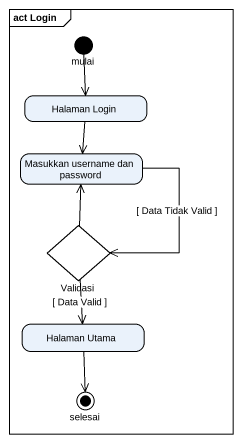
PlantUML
@startuml
mainframe act Login
hide empty description
state mulai <<start>>
state "Halaman Login" as Halaman_Login
state "Masukkan username dan password" as Masukkan_username_dan
state Validasi <<choice>>
state "Halaman Utama" as Halaman_Utama
state selesai <<end>>
mulai --> Halaman_Login
Halaman_Login --> Masukkan_username_dan
Masukkan_username_dan --> Validasi : [ Data Tidak Valid ]
Validasi -up-> Masukkan_username_dan
Validasi --> Halaman_Utama : [ Data Valid ]
Halaman_Utama --> selesai
@enduml
